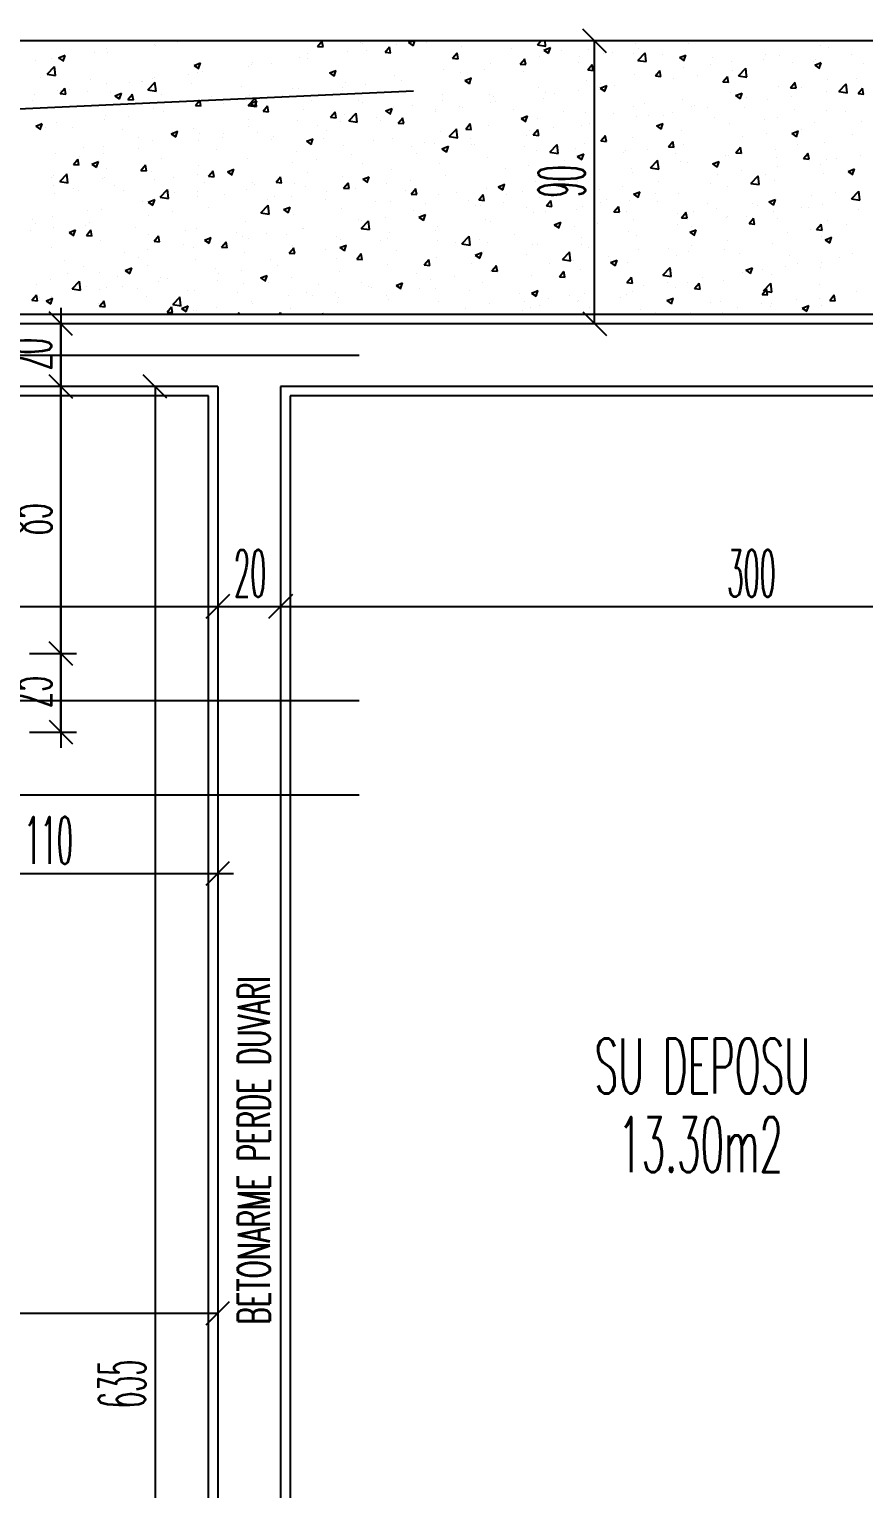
# Model space of a CAD drawing. Extents: x 78 to 306, y -397 to 18.
# Drawn here: x 271.4371 to 271.4903, y -396.5317 to -396.4388 of the extents above; entities that cross this region are included whole.
import ezdxf

# ---------------------------------------------------------------- set-up
doc = ezdxf.new("R2010")
doc.units = 0
doc.header["$LTSCALE"] = 0.5
doc.header["$MEASUREMENT"] = 0
doc.linetypes.add('DASHDOT2', pattern=[0.5, 0.25, -0.125, 0, -0.125])
doc.linetypes.add('DASHED', pattern=[0.75, 0.5, -0.25])
doc.layers.get('0').update_dxf_attribs({"linetype": 'CONTINUOUS'})
for name, color, linetype in [('AKS', 5, 'DASHDOT2'), ('DUVAR', 6, 'CONTINUOUS'), ('INS.YAKL.', 30, 'CONTINUOUS'), ('MERDIVEN', 3, 'CONTINUOUS'), ('OLCU', 31, 'CONTINUOUS'), ('SIVA', 7, 'CONTINUOUS'), ('TARAMA', 8, 'CONTINUOUS')]:
    doc.layers.add(name, color=color, linetype=linetype)
doc.styles.add('OLCU', font='romans.shx', dxfattribs={"width": 0.6, "height": 0.125})
doc.styles.add('OLCUIC', font='ROMANS.SHX', dxfattribs={"width": 0.4, "height": 0.15})

msp = doc.modelspace()

# ---------------------------------------------------------------- linework, layer by layer
at = {"color": 0, "linetype": 'ByBlock'}
for p, q in [((271.473894, -396.44031), (271.472394, -396.43881)), ((271.439894, -396.45831), (271.438394, -396.45681)), ((271.472394, -396.45681), (271.473894, -396.45831)), ((271.438394, -396.46081), (271.439894, -396.46231)), ((271.439894, -396.46231), (271.438394, -396.46081)), ((271.445894, -396.46231), (271.444394, -396.46081)), ((271.449894, -396.47481), (271.448394, -396.47631)), ((271.448394, -396.47631), (271.449894, -396.47481)), ((271.453894, -396.47481), (271.452394, -396.47631)), ((271.452394, -396.47631), (271.453894, -396.47481)), ((271.438394, -396.47781), (271.439894, -396.47931)), ((271.439894, -396.47931), (271.438394, -396.47781)), ((271.438394, -396.48281), (271.439894, -396.48431)), ((271.448394, -396.49331), (271.449894, -396.49181)), ((271.448394, -396.52131), (271.449894, -396.51981))]:
    msp.add_line(p, q, dxfattribs=at)
at = {"layer": 'AKS'}
for p, q in [((271.333144, -396.45956), (271.629144, -396.45956)), ((271.333144, -396.48156), (271.629144, -396.48156)), ((271.333144, -396.48756), (271.625144, -396.48756))]:
    msp.add_line(p, q, dxfattribs=at)
at = {"layer": 'DUVAR'}
for p, q in [((271.512144, -396.45756), (271.415144, -396.45756)), ((271.449144, -396.46156), (271.415144, -396.46156)), ((271.449144, -396.46156), (271.449144, -396.56456)), ((271.512144, -396.46156), (271.453144, -396.46156)), ((271.453144, -396.46156), (271.453144, -396.55056))]:
    msp.add_line(p, q, dxfattribs=at)
at = {"layer": 'INS.YAKL.', "linetype": 'DASHED', "ltscale": 0.5}
msp.add_line((271.11197, -396.458667), (271.527144, -396.439736), dxfattribs=at)
at = {"layer": 'MERDIVEN'}
msp.add_line((271.535144, -396.43956), (271.245144, -396.43956), dxfattribs=at)
at = {"layer": 'OLCU', "ltscale": 1.4}
for p, q in [((271.473144, -396.45756), (271.473144, -396.43956)), ((271.439144, -396.45656), (271.439144, -396.48456)), ((271.439144, -396.46156), (271.439144, -396.45756)), ((271.439144, -396.47856), (271.439144, -396.46156)), ((271.445144, -396.46156), (271.445144, -396.58856)), ((271.415144, -396.47556), (271.449144, -396.47556)), ((271.449144, -396.47556), (271.453144, -396.47556)), ((271.453144, -396.47556), (271.513144, -396.47556)), ((271.437144, -396.47856), (271.440144, -396.47856)), ((271.439144, -396.48356), (271.439144, -396.47856)), ((271.437144, -396.48356), (271.440144, -396.48356)), ((271.409144, -396.49256), (271.450144, -396.49256)), ((271.427144, -396.49256), (271.449144, -396.49256)), ((271.347144, -396.52056), (271.449144, -396.52056))]:
    msp.add_line(p, q, dxfattribs=at)
at = {"layer": 'SIVA', "ltscale": 1.4}
for p, q in [((271.415144, -396.45696), (271.512144, -396.45696)), ((271.448544, -396.46216), (271.415744, -396.46216)), ((271.448544, -396.56516), (271.448544, -396.46216)), ((271.511544, -396.46216), (271.453744, -396.46216)), ((271.453744, -396.46216), (271.453744, -396.54996))]:
    msp.add_line(p, q, dxfattribs=at)
at = {"layer": 'TARAMA'}
for p, q in [((271.445085, -396.439806), (271.445085, -396.439806)), ((271.445192, -396.439874), (271.445192, -396.439874)), ((271.446587, -396.439609), (271.446587, -396.439609)), ((271.455494, -396.439902), (271.455781, -396.43956)), ((271.455847, -396.439935), (271.455778, -396.43956)), ((271.458245, -396.439635), (271.458245, -396.439635)), ((271.458347, -396.439752), (271.458347, -396.439752)), ((271.460494, -396.43978), (271.460494, -396.43978)), ((271.461294, -396.439661), (271.461557, -396.43956)), ((271.461294, -396.439661), (271.461593, -396.439862)), ((271.461448, -396.43977), (271.461448, -396.43977)), ((271.461587, -396.439863), (271.461689, -396.43956)), ((271.462409, -396.439684), (271.462409, -396.439684)), ((271.469498, -396.439801), (271.469729, -396.43956)), ((271.469498, -396.439801), (271.470032, -396.439883)), ((271.470026, -396.439884), (271.469989, -396.43956)), ((271.475759, -396.439715), (271.475759, -396.439715)), ((271.479094, -396.439728), (271.479094, -396.439728)), ((271.479747, -396.43956), (271.479747, -396.43956)), ((271.48753, -396.439844), (271.48753, -396.439844)), ((271.437522, -396.440802), (271.437522, -396.440802)), ((271.43856, -396.440655), (271.43856, -396.440655)), ((271.438995, -396.440746), (271.438995, -396.440746)), ((271.439007, -396.440635), (271.439427, -396.440474)), ((271.439007, -396.440635), (271.439306, -396.440836)), ((271.439024, -396.440604), (271.439024, -396.440604)), ((271.4393, -396.440838), (271.439422, -396.440475)), ((271.441296, -396.440305), (271.441296, -396.440305)), ((271.442059, -396.440054), (271.442059, -396.440054)), ((271.442111, -396.440296), (271.442111, -396.440296)), ((271.454347, -396.440614), (271.454347, -396.440614)), ((271.454845, -396.44068), (271.454845, -396.44068)), ((271.454848, -396.440352), (271.454848, -396.440352)), ((271.455494, -396.439902), (271.455853, -396.439934)), ((271.457377, -396.44023), (271.457377, -396.44023)), ((271.458634, -396.440181), (271.458634, -396.440181)), ((271.459797, -396.440279), (271.460087, -396.439934)), ((271.459797, -396.440279), (271.460156, -396.44031)), ((271.460151, -396.440312), (271.460081, -396.439936)), ((271.460136, -396.439983), (271.460136, -396.439983)), ((271.464101, -396.440655), (271.46439, -396.440311)), ((271.464101, -396.440655), (271.46446, -396.440687)), ((271.464454, -396.440688), (271.464385, -396.440312)), ((271.464651, -396.439905), (271.464651, -396.439905)), ((271.467854, -396.440041), (271.467854, -396.440041)), ((271.468405, -396.441032), (271.468694, -396.440687)), ((271.468758, -396.441065), (271.468688, -396.440689)), ((271.469648, -396.440521), (271.469648, -396.440521)), ((271.469917, -396.440141), (271.470337, -396.43998)), ((271.469917, -396.440141), (271.470215, -396.440342)), ((271.47021, -396.440344), (271.470331, -396.439981)), ((271.471057, -396.440176), (271.471057, -396.440176)), ((271.472183, -396.440556), (271.472183, -396.440556)), ((271.472729, -396.440099), (271.472729, -396.440099)), ((271.473685, -396.440358), (271.473685, -396.440358)), ((271.47426, -396.440311), (271.47426, -396.440311)), ((271.475595, -396.440329), (271.475595, -396.440329)), ((271.475902, -396.440794), (271.476369, -396.440307)), ((271.475902, -396.440794), (271.476435, -396.440876)), ((271.475958, -396.440059), (271.475958, -396.440059)), ((271.47643, -396.440877), (271.476363, -396.440307)), ((271.477463, -396.440447), (271.477463, -396.440447)), ((271.47854, -396.440622), (271.47896, -396.44046)), ((271.47854, -396.440622), (271.478838, -396.440823)), ((271.478832, -396.440825), (271.478954, -396.440462)), ((271.480666, -396.440582), (271.480666, -396.440582)), ((271.483869, -396.440717), (271.483869, -396.440717)), ((271.484031, -396.440445), (271.484031, -396.440445)), ((271.484914, -396.440456), (271.484914, -396.440456)), ((271.487234, -396.440733), (271.487234, -396.440733)), ((271.48803, -396.440006), (271.48803, -396.440006)), ((271.489507, -396.440434), (271.489507, -396.440434)), ((271.438277, -396.441673), (271.438744, -396.441186)), ((271.438277, -396.441673), (271.43881, -396.441756)), ((271.438805, -396.441756), (271.438738, -396.441186)), ((271.447281, -396.441676), (271.447281, -396.441676)), ((271.44763, -396.441115), (271.44805, -396.440954)), ((271.44763, -396.441115), (271.447928, -396.441317)), ((271.44785, -396.441554), (271.44785, -396.441554)), ((271.447923, -396.441318), (271.448044, -396.440956)), ((271.44815, -396.441487), (271.44815, -396.441487)), ((271.451071, -396.441177), (271.451071, -396.441177)), ((271.451266, -396.441037), (271.451266, -396.441037)), ((271.451349, -396.440953), (271.451349, -396.440953)), ((271.452573, -396.440979), (271.452573, -396.440979)), ((271.456253, -396.441596), (271.456673, -396.441435)), ((271.456253, -396.441596), (271.456551, -396.441797)), ((271.456546, -396.441799), (271.456667, -396.441436)), ((271.463501, -396.441355), (271.463501, -396.441355)), ((271.46462, -396.441552), (271.46462, -396.441552)), ((271.466122, -396.441354), (271.466122, -396.441354)), ((271.466532, -396.440971), (271.466532, -396.440971)), ((271.468394, -396.441055), (271.468394, -396.441055)), ((271.468405, -396.441032), (271.468763, -396.441063)), ((271.468597, -396.44153), (271.468597, -396.44153)), ((271.472096, -396.440929), (271.472096, -396.440929)), ((271.472708, -396.441408), (271.472997, -396.441064)), ((271.472708, -396.441408), (271.473067, -396.44144)), ((271.473061, -396.441441), (271.472992, -396.441065)), ((271.475686, -396.441712), (271.475686, -396.441712)), ((271.477012, -396.441785), (271.477301, -396.44144)), ((271.477033, -396.441646), (271.477033, -396.441646)), ((271.477365, -396.441818), (271.477295, -396.441442)), ((271.478803, -396.441262), (271.478803, -396.441262)), ((271.479671, -396.441729), (271.479671, -396.441729)), ((271.480532, -396.441045), (271.480532, -396.441045)), ((271.481883, -396.44084), (271.481883, -396.44084)), ((271.481943, -396.44143), (271.481943, -396.44143)), ((271.482311, -396.44178), (271.482773, -396.4413)), ((271.48282, -396.441757), (271.482767, -396.4413)), ((271.485732, -396.440931), (271.485732, -396.440931)), ((271.487072, -396.440853), (271.487072, -396.440853)), ((271.487162, -396.441102), (271.487583, -396.440941)), ((271.487162, -396.441102), (271.487461, -396.441304)), ((271.487455, -396.441305), (271.487577, -396.440943)), ((271.490275, -396.440988), (271.490275, -396.440988)), ((271.437859, -396.441889), (271.437859, -396.441889)), ((271.439112, -396.44291), (271.439401, -396.442565)), ((271.439465, -396.442942), (271.439396, -396.442566)), ((271.441062, -396.442024), (271.441062, -396.442024)), ((271.442038, -396.442293), (271.442038, -396.442293)), ((271.443507, -396.442173), (271.443507, -396.442173)), ((271.444265, -396.442159), (271.444265, -396.442159)), ((271.444351, -396.442154), (271.444351, -396.442154)), ((271.44468, -396.442666), (271.445147, -396.442179)), ((271.445009, -396.441975), (271.445009, -396.441975)), ((271.445119, -396.441871), (271.445119, -396.441871)), ((271.445208, -396.442749), (271.445142, -396.442179)), ((271.447468, -396.442295), (271.447468, -396.442295)), ((271.450671, -396.44243), (271.450671, -396.44243)), ((271.453874, -396.442565), (271.453874, -396.442565)), ((271.454274, -396.442612), (271.454274, -396.442612)), ((271.457056, -396.442548), (271.457056, -396.442548)), ((271.457304, -396.442228), (271.457304, -396.442228)), ((271.458558, -396.44235), (271.458558, -396.44235)), ((271.460421, -396.441778), (271.460421, -396.441778)), ((271.46083, -396.442051), (271.46083, -396.442051)), ((271.464876, -396.442076), (271.465296, -396.441915)), ((271.464876, -396.442076), (271.465174, -396.442278)), ((271.465098, -396.44213), (271.465098, -396.44213)), ((271.465168, -396.442279), (271.46529, -396.441917)), ((271.469575, -396.442519), (271.469575, -396.442519)), ((271.472656, -396.442096), (271.472656, -396.442096)), ((271.473498, -396.442557), (271.473918, -396.442396)), ((271.473498, -396.442557), (271.473797, -396.442758)), ((271.473534, -396.442247), (271.473534, -396.442247)), ((271.473791, -396.44276), (271.473913, -396.442397)), ((271.474379, -396.442426), (271.474379, -396.442426)), ((271.477012, -396.441785), (271.47737, -396.441816)), ((271.478169, -396.441927), (271.478169, -396.441927)), ((271.481315, -396.442161), (271.481605, -396.441817)), ((271.481315, -396.442161), (271.481674, -396.442193)), ((271.481668, -396.442194), (271.481599, -396.441818)), ((271.482305, -396.441787), (271.482311, -396.44178)), ((271.482305, -396.441787), (271.482839, -396.44187)), ((271.482833, -396.44187), (271.48282, -396.441757)), ((271.484841, -396.442453), (271.484841, -396.442453)), ((271.485619, -396.442538), (271.485908, -396.442193)), ((271.485619, -396.442538), (271.485977, -396.442569)), ((271.485972, -396.442571), (271.485903, -396.442195)), ((271.486322, -396.442544), (271.486322, -396.442544)), ((271.487957, -396.442003), (271.487957, -396.442003)), ((271.488709, -396.44278), (271.489176, -396.442293)), ((271.489237, -396.442863), (271.48917, -396.442293)), ((271.489821, -396.441944), (271.489821, -396.441944)), ((271.489922, -396.442915), (271.490212, -396.44257)), ((271.490275, -396.442947), (271.490206, -396.442571)), ((271.437352, -396.443355), (271.437352, -396.443355)), ((271.437445, -396.442971), (271.437445, -396.442971)), ((271.438922, -396.442743), (271.438922, -396.442743)), ((271.439112, -396.44291), (271.439471, -396.442941)), ((271.439124, -396.442695), (271.439124, -396.442695)), ((271.439718, -396.442672), (271.439718, -396.442672)), ((271.440852, -396.442755), (271.440852, -396.442755)), ((271.442327, -396.44283), (271.442327, -396.44283)), ((271.442589, -396.443051), (271.443009, -396.442889)), ((271.442589, -396.443051), (271.442887, -396.443252)), ((271.442881, -396.443253), (271.443003, -396.442891)), ((271.443416, -396.443286), (271.443705, -396.442941)), ((271.443416, -396.443286), (271.443774, -396.443317)), ((271.443769, -396.443319), (271.443699, -396.442943)), ((271.44468, -396.442666), (271.445214, -396.442749)), ((271.44553, -396.442965), (271.44553, -396.442965)), ((271.447719, -396.443663), (271.447985, -396.443346)), ((271.447985, -396.443346), (271.448009, -396.443318)), ((271.448008, -396.443345), (271.448003, -396.443319)), ((271.448072, -396.443695), (271.448008, -396.443345)), ((271.448077, -396.443484), (271.448077, -396.443484)), ((271.448733, -396.443101), (271.448733, -396.443101)), ((271.449492, -396.443543), (271.449492, -396.443543)), ((271.450994, -396.443346), (271.450994, -396.443346)), ((271.451084, -396.443659), (271.45154, -396.443184)), ((271.451193, -396.443034), (271.451193, -396.443034)), ((271.451211, -396.443531), (271.451632, -396.44337)), ((271.451211, -396.443531), (271.45151, -396.443732)), ((271.451504, -396.443734), (271.451626, -396.443371)), ((271.45154, -396.443184), (271.451551, -396.443172)), ((271.451546, -396.443183), (271.451545, -396.443172)), ((271.451611, -396.443742), (271.451546, -396.443183)), ((271.451936, -396.443236), (271.451936, -396.443236)), ((271.453267, -396.443046), (271.453267, -396.443046)), ((271.455139, -396.443371), (271.455139, -396.443371)), ((271.457077, -396.442701), (271.457077, -396.442701)), ((271.458099, -396.443332), (271.458099, -396.443332)), ((271.458342, -396.443507), (271.458342, -396.443507)), ((271.46028, -396.442836), (271.46028, -396.442836)), ((271.461599, -396.442731), (271.461599, -396.442731)), ((271.463428, -396.443353), (271.463428, -396.443353)), ((271.463483, -396.442971), (271.463483, -396.442971)), ((271.466459, -396.442969), (271.466459, -396.442969)), ((271.466535, -396.443448), (271.466535, -396.443448)), ((271.466686, -396.443107), (271.466686, -396.443107)), ((271.466816, -396.443421), (271.466816, -396.443421)), ((271.469889, -396.443242), (271.469889, -396.443242)), ((271.470034, -396.442847), (271.470034, -396.442847)), ((271.470605, -396.442923), (271.470605, -396.442923)), ((271.472107, -396.442725), (271.472107, -396.442725)), ((271.473092, -396.443377), (271.473092, -396.443377)), ((271.476295, -396.443513), (271.476295, -396.443513)), ((271.47873, -396.44326), (271.47873, -396.44326)), ((271.48181, -396.442837), (271.48181, -396.442837)), ((271.482121, -396.443037), (271.482541, -396.442876)), ((271.482121, -396.443037), (271.48242, -396.443239)), ((271.482414, -396.44324), (271.482536, -396.442878)), ((271.482823, -396.443145), (271.482823, -396.443145)), ((271.484154, -396.443297), (271.484154, -396.443297)), ((271.485656, -396.4431), (271.485656, -396.4431)), ((271.487928, -396.442801), (271.487928, -396.442801)), ((271.488709, -396.44278), (271.489242, -396.442863)), ((271.489922, -396.442915), (271.490281, -396.442946)), ((271.441965, -396.444291), (271.441965, -396.444291)), ((271.44343, -396.444341), (271.44343, -396.444341)), ((271.445046, -396.443868), (271.445046, -396.443868)), ((271.445703, -396.444042), (271.445703, -396.444042)), ((271.447719, -396.443663), (271.448078, -396.443694)), ((271.451084, -396.443659), (271.451617, -396.443742)), ((271.452023, -396.444039), (271.452312, -396.443694)), ((271.452023, -396.444039), (271.452382, -396.44407)), ((271.452376, -396.444072), (271.452307, -396.443696)), ((271.4546, -396.443932), (271.4546, -396.443932)), ((271.456326, -396.444416), (271.456616, -396.444071)), ((271.456326, -396.444416), (271.456685, -396.444447)), ((271.456679, -396.444448), (271.45661, -396.444072)), ((271.457231, -396.444225), (271.457231, -396.444225)), ((271.457487, -396.444652), (271.457954, -396.444165)), ((271.458015, -396.444735), (271.457949, -396.444165)), ((271.459252, -396.444417), (271.459252, -396.444417)), ((271.459834, -396.444012), (271.460254, -396.44385)), ((271.459834, -396.444012), (271.460133, -396.444213)), ((271.460127, -396.444214), (271.460249, -396.443852)), ((271.460348, -396.443775), (271.460348, -396.443775)), ((271.46063, -396.444792), (271.460919, -396.444447)), ((271.460983, -396.444825), (271.460914, -396.444449)), ((271.461545, -396.443642), (271.461545, -396.443642)), ((271.463036, -396.444048), (271.463036, -396.444048)), ((271.463041, -396.443918), (271.463041, -396.443918)), ((271.464543, -396.443721), (271.464543, -396.443721)), ((271.464748, -396.443777), (271.464748, -396.443777)), ((271.467951, -396.443913), (271.467951, -396.443913)), ((271.468457, -396.444492), (271.468877, -396.444331)), ((271.468457, -396.444492), (271.468755, -396.444693)), ((271.46875, -396.444695), (271.468871, -396.444332)), ((271.469502, -396.444516), (271.469502, -396.444516)), ((271.471154, -396.444048), (271.471154, -396.444048)), ((271.472583, -396.444094), (271.472583, -396.444094)), ((271.474357, -396.444183), (271.474357, -396.444183)), ((271.475614, -396.44371), (271.475614, -396.44371)), ((271.475825, -396.444346), (271.475825, -396.444346)), ((271.47659, -396.444293), (271.47659, -396.444293)), ((271.47756, -396.444319), (271.47756, -396.444319)), ((271.478092, -396.444095), (271.478092, -396.444095)), ((271.479324, -396.443746), (271.479324, -396.443746)), ((271.479497, -396.443648), (271.479497, -396.443648)), ((271.480365, -396.443796), (271.480365, -396.443796)), ((271.480763, -396.444454), (271.480763, -396.444454)), ((271.4827, -396.443783), (271.4827, -396.443783)), ((271.484768, -396.44445), (271.484768, -396.44445)), ((271.485903, -396.443919), (271.485903, -396.443919)), ((271.487884, -396.444001), (271.487884, -396.444001)), ((271.489106, -396.444054), (271.489106, -396.444054)), ((271.437547, -396.444986), (271.437967, -396.444824)), ((271.437547, -396.444986), (271.437846, -396.445187)), ((271.43784, -396.445189), (271.437962, -396.444826)), ((271.438139, -396.445038), (271.438139, -396.445038)), ((271.438849, -396.444741), (271.438849, -396.444741)), ((271.439869, -396.445074), (271.439869, -396.445074)), ((271.441928, -396.444539), (271.441928, -396.444539)), ((271.443071, -396.445209), (271.443071, -396.445209)), ((271.44617, -396.445466), (271.44659, -396.445305)), ((271.446274, -396.445345), (271.446274, -396.445345)), ((271.446463, -396.445669), (271.446585, -396.445306)), ((271.447602, -396.445134), (271.447602, -396.445134)), ((271.451101, -396.444533), (271.451101, -396.444533)), ((271.45112, -396.445032), (271.45112, -396.445032)), ((271.451688, -396.445413), (271.451688, -396.445413)), ((271.454201, -396.444609), (271.454201, -396.444609)), ((271.455477, -396.444914), (271.455477, -396.444914)), ((271.456038, -396.44525), (271.456038, -396.44525)), ((271.456979, -396.444716), (271.456979, -396.444716)), ((271.457487, -396.444652), (271.458021, -396.444735)), ((271.459537, -396.444649), (271.459537, -396.444649)), ((271.46063, -396.444792), (271.460989, -396.444823)), ((271.463355, -396.44535), (271.463355, -396.44535)), ((271.46389, -396.445645), (271.464358, -396.445158)), ((271.464418, -396.445728), (271.464352, -396.445159)), ((271.464934, -396.445169), (271.465223, -396.444824)), ((271.464934, -396.445169), (271.465292, -396.4452)), ((271.465287, -396.445201), (271.465217, -396.444825)), ((271.466386, -396.444966), (271.466386, -396.444966)), ((271.469027, -396.445289), (271.469027, -396.445289)), ((271.469237, -396.445545), (271.469526, -396.4452)), ((271.46959, -396.445578), (271.469521, -396.445202)), ((271.470529, -396.445091), (271.470529, -396.445091)), ((271.472326, -396.444947), (271.472326, -396.444947)), ((271.472801, -396.444792), (271.472801, -396.444792)), ((271.47708, -396.444973), (271.4775, -396.444811)), ((271.47708, -396.444973), (271.477378, -396.445174)), ((271.477373, -396.445175), (271.477494, -396.444813)), ((271.478657, -396.445257), (271.478657, -396.445257)), ((271.481738, -396.444835), (271.481738, -396.444835)), ((271.483966, -396.444589), (271.483966, -396.444589)), ((271.485703, -396.445453), (271.486123, -396.445292)), ((271.485995, -396.445656), (271.486117, -396.445293)), ((271.48635, -396.445167), (271.48635, -396.445167)), ((271.487168, -396.444725), (271.487168, -396.444725)), ((271.490139, -396.444668), (271.490139, -396.444668)), ((271.440604, -396.446335), (271.440604, -396.446335)), ((271.441892, -396.446288), (271.441892, -396.446288)), ((271.444103, -396.445734), (271.444103, -396.445734)), ((271.444973, -396.445866), (271.444973, -396.445866)), ((271.44617, -396.445466), (271.446469, -396.445668)), ((271.447914, -396.44591), (271.447914, -396.44591)), ((271.448004, -396.445481), (271.448004, -396.445481)), ((271.449416, -396.445712), (271.449416, -396.445712)), ((271.449477, -396.44548), (271.449477, -396.44548)), ((271.452539, -396.44585), (271.452539, -396.44585)), ((271.45268, -396.445615), (271.45268, -396.445615)), ((271.454793, -396.445947), (271.455213, -396.445785)), ((271.454793, -396.445947), (271.455091, -396.446148)), ((271.455086, -396.44615), (271.455207, -396.445787)), ((271.455883, -396.445751), (271.455883, -396.445751)), ((271.457158, -396.446222), (271.457158, -396.446222)), ((271.459086, -396.445886), (271.459086, -396.445886)), ((271.460275, -396.445773), (271.460275, -396.445773)), ((271.461463, -396.446285), (271.461463, -396.446285)), ((271.462289, -396.446021), (271.462289, -396.446021)), ((271.462965, -396.446087), (271.462965, -396.446087)), ((271.463416, -396.446427), (271.463836, -396.446266)), ((271.463708, -396.44663), (271.46383, -396.446268)), ((271.46389, -396.445645), (271.464424, -396.445728)), ((271.465237, -396.445788), (271.465237, -396.445788)), ((271.465328, -396.446148), (271.465328, -396.446148)), ((271.465492, -396.446157), (271.465492, -396.446157)), ((271.468695, -396.446292), (271.468695, -396.446292)), ((271.468827, -396.445548), (271.468827, -396.445548)), ((271.469237, -396.445545), (271.469596, -396.445576)), ((271.470294, -396.446638), (271.470761, -396.446151)), ((271.470822, -396.446721), (271.470756, -396.446152)), ((271.47251, -396.446091), (271.47251, -396.446091)), ((271.473541, -396.445922), (271.47383, -396.445577)), ((271.473541, -396.445922), (271.473899, -396.445953)), ((271.473894, -396.445955), (271.473824, -396.445578)), ((271.475541, -396.445707), (271.475541, -396.445707)), ((271.477844, -396.446298), (271.478133, -396.445953)), ((271.477844, -396.446298), (271.478203, -396.446329)), ((271.478197, -396.446331), (271.478128, -396.445955)), ((271.478786, -396.446163), (271.478786, -396.446163)), ((271.482148, -396.446675), (271.482437, -396.44633)), ((271.482501, -396.446708), (271.482431, -396.446331)), ((271.482576, -396.445664), (271.482576, -396.445664)), ((271.484078, -396.445466), (271.484078, -396.445466)), ((271.485703, -396.445453), (271.486001, -396.445654)), ((271.486075, -396.446124), (271.486075, -396.446124)), ((271.487812, -396.445998), (271.487812, -396.445998)), ((271.489574, -396.445524), (271.489574, -396.445524)), ((271.438776, -396.446738), (271.438776, -396.446738)), ((271.439945, -396.447423), (271.440234, -396.447078)), ((271.440298, -396.447456), (271.440228, -396.447079)), ((271.44035, -396.446906), (271.44035, -396.446906)), ((271.441129, -396.447401), (271.441549, -396.44724)), ((271.441422, -396.447604), (271.441543, -396.447242)), ((271.441852, -396.446708), (271.441852, -396.446708)), ((271.444124, -396.446409), (271.444124, -396.446409)), ((271.445541, -396.447052), (271.445541, -396.447052)), ((271.44904, -396.446451), (271.44904, -396.446451)), ((271.451047, -396.447029), (271.451047, -396.447029)), ((271.453899, -396.447281), (271.453899, -396.447281)), ((271.454128, -396.446607), (271.454128, -396.446607)), ((271.455401, -396.447083), (271.455401, -396.447083)), ((271.457673, -396.446784), (271.457673, -396.446784)), ((271.461829, -396.446749), (271.461829, -396.446749)), ((271.463416, -396.446427), (271.463714, -396.446629)), ((271.466313, -396.446963), (271.466313, -396.446963)), ((271.469429, -396.446513), (271.469429, -396.446513)), ((271.470294, -396.446638), (271.470828, -396.446721)), ((271.471223, -396.447159), (271.471223, -396.447159)), ((271.471898, -396.446427), (271.471898, -396.446427)), ((271.472038, -396.446908), (271.472459, -396.446747)), ((271.472038, -396.446908), (271.472337, -396.447109)), ((271.472331, -396.447111), (271.472453, -396.446748)), ((271.475012, -396.44666), (271.475012, -396.44666)), ((271.475101, -396.446563), (271.475101, -396.446563)), ((271.476514, -396.446462), (271.476514, -396.446462)), ((271.476697, -396.447631), (271.477165, -396.447144)), ((271.477225, -396.447715), (271.477159, -396.447145)), ((271.478304, -396.446698), (271.478304, -396.446698)), ((271.478584, -396.447254), (271.478584, -396.447254)), ((271.480661, -396.447388), (271.481081, -396.447227)), ((271.480954, -396.447591), (271.481076, -396.447229)), ((271.481507, -396.446833), (271.481507, -396.446833)), ((271.481665, -396.446832), (271.481665, -396.446832)), ((271.482148, -396.446675), (271.482506, -396.446706)), ((271.482576, -396.446725), (271.482576, -396.446725)), ((271.484695, -396.446448), (271.484695, -396.446448)), ((271.48471, -396.446969), (271.48471, -396.446969)), ((271.486451, -396.447051), (271.486741, -396.446706)), ((271.486451, -396.447051), (271.48681, -396.447083)), ((271.486804, -396.447084), (271.486735, -396.446708)), ((271.487913, -396.447104), (271.487913, -396.447104)), ((271.488561, -396.447035), (271.488561, -396.447035)), ((271.490063, -396.446837), (271.490063, -396.446837)), ((271.4387, -396.44814), (271.4387, -396.44814)), ((271.439072, -396.448511), (271.439539, -396.448024)), ((271.4396, -396.448594), (271.439534, -396.448024)), ((271.439945, -396.447423), (271.440303, -396.447454)), ((271.441129, -396.447401), (271.441427, -396.447603)), ((271.442042, -396.447652), (271.442042, -396.447652)), ((271.444248, -396.447799), (271.444538, -396.447454)), ((271.444248, -396.447799), (271.444607, -396.447831)), ((271.444601, -396.447832), (271.444532, -396.447456)), ((271.4449, -396.447863), (271.4449, -396.447863)), ((271.447837, -396.448079), (271.447837, -396.448079)), ((271.447931, -396.447479), (271.447931, -396.447479)), ((271.448552, -396.448176), (271.448841, -396.447831)), ((271.448552, -396.448176), (271.44891, -396.448207)), ((271.448905, -396.448209), (271.448835, -396.447832)), ((271.449752, -396.447882), (271.450172, -396.447721)), ((271.449752, -396.447882), (271.45005, -396.448083)), ((271.450044, -396.448085), (271.450166, -396.447722)), ((271.45011, -396.447779), (271.45011, -396.447779)), ((271.452855, -396.448552), (271.453145, -396.448207)), ((271.453208, -396.448585), (271.453139, -396.448209)), ((271.45483, -396.44795), (271.45483, -396.44795)), ((271.457085, -396.44822), (271.457085, -396.44822)), ((271.458329, -396.447349), (271.458329, -396.447349)), ((271.458374, -396.448362), (271.458794, -396.448201)), ((271.458667, -396.448565), (271.458789, -396.448203)), ((271.460202, -396.44777), (271.460202, -396.44777)), ((271.463282, -396.447347), (271.463282, -396.447347)), ((271.463659, -396.448154), (271.463659, -396.448154)), ((271.467448, -396.447655), (271.467448, -396.447655)), ((271.46895, -396.447458), (271.46895, -396.447458)), ((271.472437, -396.448088), (271.472437, -396.448088)), ((271.475468, -396.447704), (271.475468, -396.447704)), ((271.475577, -396.447926), (271.475577, -396.447926)), ((271.476697, -396.447631), (271.477231, -396.447714)), ((271.479076, -396.447326), (271.479076, -396.447326)), ((271.480661, -396.447388), (271.48096, -396.44759)), ((271.480997, -396.44803), (271.480997, -396.44803)), ((271.482499, -396.447833), (271.482499, -396.447833)), ((271.483101, -396.448625), (271.483568, -396.448138)), ((271.483629, -396.448708), (271.483562, -396.448138)), ((271.484013, -396.448042), (271.484013, -396.448042)), ((271.484772, -396.447533), (271.484772, -396.447533)), ((271.487512, -396.447442), (271.487512, -396.447442)), ((271.487739, -396.447995), (271.487739, -396.447995)), ((271.489284, -396.447869), (271.489704, -396.447708)), ((271.489284, -396.447869), (271.489582, -396.44807)), ((271.489577, -396.448072), (271.489698, -396.447709)), ((271.438542, -396.448253), (271.438542, -396.448253)), ((271.438703, -396.448735), (271.438703, -396.448735)), ((271.439072, -396.448511), (271.439606, -396.448593)), ((271.439965, -396.448946), (271.439965, -396.448946)), ((271.440274, -396.449074), (271.440274, -396.449074)), ((271.44182, -396.448285), (271.44182, -396.448285)), ((271.441903, -396.448275), (271.441903, -396.448275)), ((271.442546, -396.448775), (271.442546, -396.448775)), ((271.443168, -396.449081), (271.443168, -396.449081)), ((271.445106, -396.448411), (271.445106, -396.448411)), ((271.445476, -396.449504), (271.445943, -396.449017)), ((271.446003, -396.449587), (271.445937, -396.449017)), ((271.446335, -396.448276), (271.446335, -396.448276)), ((271.447832, -396.449151), (271.447832, -396.449151)), ((271.448309, -396.448546), (271.448309, -396.448546)), ((271.450974, -396.449026), (271.450974, -396.449026)), ((271.451331, -396.448551), (271.451331, -396.448551)), ((271.451512, -396.448681), (271.451512, -396.448681)), ((271.452855, -396.448552), (271.453214, -396.448584)), ((271.454055, -396.448604), (271.454055, -396.448604)), ((271.454715, -396.448817), (271.454715, -396.448817)), ((271.456095, -396.44915), (271.456095, -396.44915)), ((271.457159, -396.448929), (271.457448, -396.448584)), ((271.457159, -396.448929), (271.457518, -396.44896)), ((271.457512, -396.448962), (271.457443, -396.448586)), ((271.457918, -396.448952), (271.457918, -396.448952)), ((271.458374, -396.448362), (271.458673, -396.448564)), ((271.459884, -396.448651), (271.459884, -396.448651)), ((271.461121, -396.449087), (271.461121, -396.449087)), ((271.461386, -396.448454), (271.461386, -396.448454)), ((271.461463, -396.449305), (271.461752, -396.44896)), ((271.461816, -396.449338), (271.461746, -396.448962)), ((271.46624, -396.448961), (271.46624, -396.448961)), ((271.466997, -396.448843), (271.467417, -396.448682)), ((271.466997, -396.448843), (271.467296, -396.449044)), ((271.46729, -396.449046), (271.467412, -396.448683)), ((271.468579, -396.449128), (271.468579, -396.449128)), ((271.469356, -396.448511), (271.469356, -396.448511)), ((271.472078, -396.448527), (271.472078, -396.448527)), ((271.473433, -396.449026), (271.473433, -396.449026)), ((271.474935, -396.448828), (271.474935, -396.448828)), ((271.47562, -396.449324), (271.47604, -396.449162)), ((271.475913, -396.449526), (271.476034, -396.449164)), ((271.477208, -396.448529), (271.477208, -396.448529)), ((271.480514, -396.448643), (271.480514, -396.448643)), ((271.481592, -396.448829), (271.481592, -396.448829)), ((271.483101, -396.448625), (271.483634, -396.448707)), ((271.484622, -396.448445), (271.484622, -396.448445)), ((271.489504, -396.449618), (271.489972, -396.449131)), ((271.490032, -396.449701), (271.489966, -396.449131)), ((271.438772, -396.449272), (271.438772, -396.449272)), ((271.444333, -396.449752), (271.444333, -396.449752)), ((271.44471, -396.449817), (271.44513, -396.449656)), ((271.44471, -396.449817), (271.445009, -396.450018)), ((271.444827, -396.44986), (271.444827, -396.44986)), ((271.445003, -396.45002), (271.445125, -396.449657)), ((271.445476, -396.449504), (271.446009, -396.449586)), ((271.446371, -396.449217), (271.446371, -396.449217)), ((271.447858, -396.449476), (271.447858, -396.449476)), ((271.449574, -396.449352), (271.449574, -396.449352)), ((271.451879, -396.450497), (271.452346, -396.45001)), ((271.452321, -396.449647), (271.452321, -396.449647)), ((271.452407, -396.45058), (271.452341, -396.45001)), ((271.452777, -396.449487), (271.452777, -396.449487)), ((271.453823, -396.449449), (271.453823, -396.449449)), ((271.45598, -396.449622), (271.45598, -396.449622)), ((271.459183, -396.449758), (271.459183, -396.449758)), ((271.460129, -396.449767), (271.460129, -396.449767)), ((271.461463, -396.449305), (271.461821, -396.449337)), ((271.462386, -396.449893), (271.462386, -396.449893)), ((271.463209, -396.449345), (271.463209, -396.449345)), ((271.464324, -396.449223), (271.464324, -396.449223)), ((271.46508, -396.449728), (271.46508, -396.449728)), ((271.465589, -396.450028), (271.465589, -396.450028)), ((271.465766, -396.449682), (271.466055, -396.449337)), ((271.465766, -396.449682), (271.466125, -396.449713)), ((271.46587, -396.450022), (271.46587, -396.450022)), ((271.466119, -396.449715), (271.46605, -396.449339)), ((271.467372, -396.449824), (271.467372, -396.449824)), ((271.467527, -396.449358), (271.467527, -396.449358)), ((271.469644, -396.449525), (271.469644, -396.449525)), ((271.47007, -396.450058), (271.470359, -396.449714)), ((271.47007, -396.450058), (271.470428, -396.45009)), ((271.470423, -396.450091), (271.470353, -396.449715)), ((271.47073, -396.449493), (271.47073, -396.449493)), ((271.472364, -396.450086), (271.472364, -396.450086)), ((271.473516, -396.449844), (271.473516, -396.449844)), ((271.473932, -396.449629), (271.473932, -396.449629)), ((271.474373, -396.450435), (271.474662, -396.45009)), ((271.474726, -396.450468), (271.474657, -396.450092)), ((271.475395, -396.449702), (271.475395, -396.449702)), ((271.47562, -396.449324), (271.475918, -396.449525)), ((271.477015, -396.449244), (271.477015, -396.449244)), ((271.477135, -396.449764), (271.477135, -396.449764)), ((271.478511, -396.449252), (271.478511, -396.449252)), ((271.480338, -396.449899), (271.480338, -396.449899)), ((271.483193, -396.4499), (271.483193, -396.4499)), ((271.483541, -396.450035), (271.483541, -396.450035)), ((271.484243, -396.449804), (271.484663, -396.449643)), ((271.484243, -396.449804), (271.484541, -396.450005)), ((271.484535, -396.450007), (271.484657, -396.449644)), ((271.486982, -396.449401), (271.486982, -396.449401)), ((271.487666, -396.449993), (271.487666, -396.449993)), ((271.488484, -396.449203), (271.488484, -396.449203)), ((271.489504, -396.449618), (271.490038, -396.4497)), ((271.489804, -396.449541), (271.489804, -396.449541)), ((271.437335, -396.450953), (271.437335, -396.450953)), ((271.43863, -396.450733), (271.43863, -396.450733)), ((271.440834, -396.450353), (271.440834, -396.450353)), ((271.441747, -396.450283), (271.441747, -396.450283)), ((271.444757, -396.450643), (271.444757, -396.450643)), ((271.446259, -396.450445), (271.446259, -396.450445)), ((271.448531, -396.450146), (271.448531, -396.450146)), ((271.450901, -396.451024), (271.450901, -396.451024)), ((271.451879, -396.450497), (271.452413, -396.45058)), ((271.453333, -396.450298), (271.453753, -396.450136)), ((271.453333, -396.450298), (271.453631, -396.450499)), ((271.453626, -396.4505), (271.453747, -396.450138)), ((271.453982, -396.450601), (271.453982, -396.450601)), ((271.457012, -396.450217), (271.457012, -396.450217)), ((271.458082, -396.450929), (271.458082, -396.450929)), ((271.458282, -396.45149), (271.45875, -396.451003)), ((271.458306, -396.451018), (271.458306, -396.451018)), ((271.45881, -396.451573), (271.458744, -396.451003)), ((271.459808, -396.45082), (271.459808, -396.45082)), ((271.461581, -396.450329), (271.461581, -396.450329)), ((271.461956, -396.450778), (271.462376, -396.450617)), ((271.461956, -396.450778), (271.462254, -396.450979)), ((271.46208, -396.450521), (271.46208, -396.450521)), ((271.462249, -396.450981), (271.46237, -396.450618)), ((271.466167, -396.450958), (271.466167, -396.450958)), ((271.468792, -396.450164), (271.468792, -396.450164)), ((271.469283, -396.450508), (271.469283, -396.450508)), ((271.470017, -396.450445), (271.470017, -396.450445)), ((271.471995, -396.450299), (271.471995, -396.450299)), ((271.474373, -396.450435), (271.474732, -396.450466)), ((271.475198, -396.450434), (271.475198, -396.450434)), ((271.475629, -396.450896), (271.475629, -396.450896)), ((271.4784, -396.45057), (271.4784, -396.45057)), ((271.478677, -396.450811), (271.478966, -396.450467)), ((271.478677, -396.450811), (271.479035, -396.450843)), ((271.47903, -396.450844), (271.47896, -396.450468)), ((271.479419, -396.450397), (271.479419, -396.450397)), ((271.480921, -396.450199), (271.480921, -396.450199)), ((271.481519, -396.450827), (271.481519, -396.450827)), ((271.481603, -396.450705), (271.481603, -396.450705)), ((271.482806, -396.450743), (271.482806, -396.450743)), ((271.48298, -396.451188), (271.48327, -396.450843)), ((271.483333, -396.451221), (271.483264, -396.450845)), ((271.484549, -396.450443), (271.484549, -396.450443)), ((271.484806, -396.45084), (271.484806, -396.45084)), ((271.486305, -396.450142), (271.486305, -396.450142)), ((271.486744, -396.45017), (271.486744, -396.45017)), ((271.488009, -396.450976), (271.488009, -396.450976)), ((271.489947, -396.450305), (271.489947, -396.450305)), ((271.437193, -396.451639), (271.437193, -396.451639)), ((271.437506, -396.45119), (271.437506, -396.45119)), ((271.438695, -396.451441), (271.438695, -396.451441)), ((271.439669, -396.451752), (271.440089, -396.451591)), ((271.439669, -396.451752), (271.439967, -396.451954)), ((271.439962, -396.451955), (271.440083, -396.451593)), ((271.440709, -396.451325), (271.440709, -396.451325)), ((271.440777, -396.451936), (271.441066, -396.451591)), ((271.440777, -396.451936), (271.441136, -396.451967)), ((271.440968, -396.451142), (271.440968, -396.451142)), ((271.44113, -396.451969), (271.441061, -396.451593)), ((271.443912, -396.45146), (271.443912, -396.45146)), ((271.444754, -396.451858), (271.444754, -396.451858)), ((271.447115, -396.451596), (271.447115, -396.451596)), ((271.447785, -396.451474), (271.447785, -396.451474)), ((271.450318, -396.451731), (271.450318, -396.451731)), ((271.452244, -396.451816), (271.452244, -396.451816)), ((271.453521, -396.451866), (271.453521, -396.451866)), ((271.454517, -396.451517), (271.454517, -396.451517)), ((271.454583, -396.45153), (271.454583, -396.45153)), ((271.458282, -396.45149), (271.458816, -396.451573)), ((271.460056, -396.451765), (271.460056, -396.451765)), ((271.463019, -396.451646), (271.463019, -396.451646)), ((271.463136, -396.451342), (271.463136, -396.451342)), ((271.466518, -396.451046), (271.466518, -396.451046)), ((271.468066, -396.451891), (271.468066, -396.451891)), ((271.470578, -396.451259), (271.470999, -396.451097)), ((271.470578, -396.451259), (271.470877, -396.45146)), ((271.470871, -396.451462), (271.470993, -396.451099)), ((271.471855, -396.451393), (271.471855, -396.451393)), ((271.473357, -396.451195), (271.473357, -396.451195)), ((271.475322, -396.451699), (271.475322, -396.451699)), ((271.475807, -396.451944), (271.475807, -396.451944)), ((271.478438, -396.451249), (271.478438, -396.451249)), ((271.479201, -396.451739), (271.479621, -396.451578)), ((271.479201, -396.451739), (271.4795, -396.451941)), ((271.479306, -396.451343), (271.479306, -396.451343)), ((271.479494, -396.451942), (271.479616, -396.45158)), ((271.48298, -396.451188), (271.483339, -396.451219)), ((271.485404, -396.451768), (271.485404, -396.451768)), ((271.486906, -396.45157), (271.486906, -396.45157)), ((271.487284, -396.451564), (271.487573, -396.45122)), ((271.487284, -396.451564), (271.487642, -396.451596)), ((271.487637, -396.451597), (271.487568, -396.451221)), ((271.489178, -396.451271), (271.489178, -396.451271)), ((271.438557, -396.45273), (271.438557, -396.45273)), ((271.441674, -396.45228), (271.441674, -396.45228)), ((271.444681, -396.452812), (271.444681, -396.452812)), ((271.445081, -396.452312), (271.44537, -396.451968)), ((271.445081, -396.452312), (271.445439, -396.452344)), ((271.445434, -396.452345), (271.445364, -396.451969)), ((271.446953, -396.452512), (271.446953, -396.452512)), ((271.447584, -396.452731), (271.447584, -396.452731)), ((271.448292, -396.452233), (271.448712, -396.452072)), ((271.448292, -396.452233), (271.44859, -396.452434)), ((271.448584, -396.452436), (271.448706, -396.452073)), ((271.449384, -396.452689), (271.449674, -396.452344)), ((271.449384, -396.452689), (271.449743, -396.45272)), ((271.449737, -396.452722), (271.449668, -396.452346)), ((271.450742, -396.452014), (271.450742, -396.452014)), ((271.451083, -396.452131), (271.451083, -396.452131)), ((271.453688, -396.453065), (271.453977, -396.452721)), ((271.453909, -396.452599), (271.453909, -396.452599)), ((271.454041, -396.453098), (271.453972, -396.452722)), ((271.45602, -396.452847), (271.45602, -396.452847)), ((271.456724, -396.452002), (271.456724, -396.452002)), ((271.456914, -396.452713), (271.457334, -396.452552)), ((271.456914, -396.452713), (271.457213, -396.452915)), ((271.456939, -396.452215), (271.456939, -396.452215)), ((271.457207, -396.452916), (271.457329, -396.452554)), ((271.459519, -396.452247), (271.459519, -396.452247)), ((271.459927, -396.452137), (271.459927, -396.452137)), ((271.46313, -396.452272), (271.46313, -396.452272)), ((271.464291, -396.452388), (271.464291, -396.452388)), ((271.464686, -396.452483), (271.465153, -396.451996)), ((271.464686, -396.452483), (271.46522, -396.452566)), ((271.465214, -396.452566), (271.465148, -396.451996)), ((271.465793, -396.452191), (271.465793, -396.452191)), ((271.466333, -396.452408), (271.466333, -396.452408)), ((271.46921, -396.452506), (271.46921, -396.452506)), ((271.469536, -396.452543), (271.469536, -396.452543)), ((271.472291, -396.452083), (271.472291, -396.452083)), ((271.472308, -396.452545), (271.472308, -396.452545)), ((271.472739, -396.452678), (271.472739, -396.452678)), ((271.475942, -396.452814), (271.475942, -396.452814)), ((271.47784, -396.452763), (271.47784, -396.452763)), ((271.479342, -396.452566), (271.479342, -396.452566)), ((271.481446, -396.452824), (271.481446, -396.452824)), ((271.481615, -396.452266), (271.481615, -396.452266)), ((271.484476, -396.45244), (271.484476, -396.45244)), ((271.487593, -396.45199), (271.487593, -396.45199)), ((271.487824, -396.45222), (271.488244, -396.452058)), ((271.487824, -396.45222), (271.488123, -396.452421)), ((271.488117, -396.452423), (271.488239, -396.45206)), ((271.439389, -396.453508), (271.439389, -396.453508)), ((271.443178, -396.453009), (271.443178, -396.453009)), ((271.444085, -396.453332), (271.444085, -396.453332)), ((271.447712, -396.453471), (271.447712, -396.453471)), ((271.450828, -396.453021), (271.450828, -396.453021)), ((271.452521, -396.453448), (271.452521, -396.453448)), ((271.453688, -396.453065), (271.454047, -396.453097)), ((271.456728, -396.453384), (271.456728, -396.453384)), ((271.457991, -396.453442), (271.458281, -396.453097)), ((271.457991, -396.453442), (271.45835, -396.453473)), ((271.45823, -396.453186), (271.45823, -396.453186)), ((271.458344, -396.453475), (271.458275, -396.453099)), ((271.459983, -396.453762), (271.459983, -396.453762)), ((271.460502, -396.452887), (271.460502, -396.452887)), ((271.462295, -396.453818), (271.462584, -396.453474)), ((271.462648, -396.453851), (271.462579, -396.453475)), ((271.463063, -396.45334), (271.463063, -396.45334)), ((271.46531, -396.453746), (271.46531, -396.453746)), ((271.465537, -396.453194), (271.465957, -396.453033)), ((271.465537, -396.453194), (271.465836, -396.453395)), ((271.46583, -396.453397), (271.465952, -396.453034)), ((271.466094, -396.452955), (271.466094, -396.452955)), ((271.468809, -396.453145), (271.468809, -396.453145)), ((271.470277, -396.453759), (271.470277, -396.453759)), ((271.471089, -396.453476), (271.471557, -396.452989)), ((271.471089, -396.453476), (271.471623, -396.453559)), ((271.471617, -396.453559), (271.471551, -396.452989)), ((271.471779, -396.453561), (271.471779, -396.453561)), ((271.474051, -396.453262), (271.474051, -396.453262)), ((271.47416, -396.453674), (271.47458, -396.453513)), ((271.47416, -396.453674), (271.474458, -396.453876)), ((271.474453, -396.453877), (271.474574, -396.453515)), ((271.475249, -396.453696), (271.475249, -396.453696)), ((271.478365, -396.453247), (271.478365, -396.453247)), ((271.479145, -396.452949), (271.479145, -396.452949)), ((271.482348, -396.453084), (271.482348, -396.453084)), ((271.48555, -396.45322), (271.48555, -396.45322)), ((271.486057, -396.453722), (271.486057, -396.453722)), ((271.4876, -396.453637), (271.4876, -396.453637)), ((271.488753, -396.453355), (271.488753, -396.453355)), ((271.489556, -396.453121), (271.489556, -396.453121)), ((271.438484, -396.454727), (271.438484, -396.454727)), ((271.439541, -396.454391), (271.439541, -396.454391)), ((271.440586, -396.453933), (271.440586, -396.453933)), ((271.441601, -396.454278), (271.441601, -396.454278)), ((271.442744, -396.454526), (271.442744, -396.454526)), ((271.44325, -396.454168), (271.44367, -396.454007)), ((271.44325, -396.454168), (271.443549, -396.454369)), ((271.443543, -396.454371), (271.443665, -396.454008)), ((271.444681, -396.453855), (271.444681, -396.453855)), ((271.445523, -396.454649), (271.445523, -396.454649)), ((271.445947, -396.454662), (271.445947, -396.454662)), ((271.449022, -396.454049), (271.449022, -396.454049)), ((271.449164, -396.45438), (271.449164, -396.45438)), ((271.450666, -396.454182), (271.450666, -396.454182)), ((271.451873, -396.454649), (271.452293, -396.454487)), ((271.451873, -396.454649), (271.452172, -396.45485)), ((271.452166, -396.454851), (271.452288, -396.454489)), ((271.452938, -396.453883), (271.452938, -396.453883)), ((271.453836, -396.454596), (271.453836, -396.454596)), ((271.456867, -396.454212), (271.456867, -396.454212)), ((271.461811, -396.454347), (271.461811, -396.454347)), ((271.462295, -396.453818), (271.462654, -396.45385)), ((271.464215, -396.454557), (271.464215, -396.454557)), ((271.466487, -396.454258), (271.466487, -396.454258)), ((271.466599, -396.454195), (271.466888, -396.45385)), ((271.466599, -396.454195), (271.466957, -396.454226)), ((271.466952, -396.454228), (271.466882, -396.453852)), ((271.469137, -396.454503), (271.469137, -396.454503)), ((271.470902, -396.454571), (271.471191, -396.454227)), ((271.470902, -396.454571), (271.471261, -396.454603)), ((271.471255, -396.454604), (271.471186, -396.454228)), ((271.472218, -396.45408), (271.472218, -396.45408)), ((271.475206, -396.454948), (271.475495, -396.454603)), ((271.475559, -396.454981), (271.475489, -396.454605)), ((271.477493, -396.454469), (271.47796, -396.453982)), ((271.477493, -396.454469), (271.478026, -396.454552)), ((271.478021, -396.454552), (271.477954, -396.453983)), ((271.480036, -396.454633), (271.480036, -396.454633)), ((271.482558, -396.454323), (271.482558, -396.454323)), ((271.482783, -396.454155), (271.483203, -396.453994)), ((271.482783, -396.454155), (271.483081, -396.454356)), ((271.483076, -396.454358), (271.483197, -396.453995)), ((271.483826, -396.454134), (271.483826, -396.454134)), ((271.484403, -396.454437), (271.484403, -396.454437)), ((271.485328, -396.453936), (271.485328, -396.453936)), ((271.48752, -396.453987), (271.48752, -396.453987)), ((271.437603, -396.455062), (271.437603, -396.455062)), ((271.439868, -396.455348), (271.440335, -396.454861)), ((271.439868, -396.455348), (271.440401, -396.455431)), ((271.440396, -396.455432), (271.440329, -396.454862)), ((271.440806, -396.455197), (271.440806, -396.455197)), ((271.4416, -396.455376), (271.4416, -396.455376)), ((271.442024, -396.45525), (271.442024, -396.45525)), ((271.443102, -396.455178), (271.443102, -396.455178)), ((271.444009, -396.455332), (271.444009, -396.455332)), ((271.445374, -396.454879), (271.445374, -396.454879)), ((271.447212, -396.455468), (271.447212, -396.455468)), ((271.447639, -396.455468), (271.447639, -396.455468)), ((271.44915, -396.454797), (271.44915, -396.454797)), ((271.450415, -396.455603), (271.450415, -396.455603)), ((271.450755, -396.455018), (271.450755, -396.455018)), ((271.452353, -396.454932), (271.452353, -396.454932)), ((271.454813, -396.455548), (271.454813, -396.455548)), ((271.455556, -396.455068), (271.455556, -396.455068)), ((271.456651, -396.455553), (271.456651, -396.455553)), ((271.458312, -396.454947), (271.458312, -396.454947)), ((271.458759, -396.455203), (271.458759, -396.455203)), ((271.458924, -396.455254), (271.458924, -396.455254)), ((271.460496, -396.455129), (271.460916, -396.454968)), ((271.460496, -396.455129), (271.460794, -396.45533)), ((271.460789, -396.455332), (271.46091, -396.454969)), ((271.461962, -396.455338), (271.461962, -396.455338)), ((271.462713, -396.454755), (271.462713, -396.454755)), ((271.462991, -396.455337), (271.462991, -396.455337)), ((271.465164, -396.455474), (271.465164, -396.455474)), ((271.466021, -396.454953), (271.466021, -396.454953)), ((271.468367, -396.455609), (271.468367, -396.455609)), ((271.469119, -396.45561), (271.469539, -396.455448)), ((271.469119, -396.45561), (271.469417, -396.455811)), ((271.469411, -396.455812), (271.469533, -396.45545)), ((271.472473, -396.455629), (271.472473, -396.455629)), ((271.475206, -396.454948), (271.475564, -396.454979)), ((271.47556, -396.455524), (271.47556, -396.455524)), ((271.476262, -396.45513), (271.476262, -396.45513)), ((271.477764, -396.454932), (271.477764, -396.454932)), ((271.478292, -396.455244), (271.478292, -396.455244)), ((271.479059, -396.454923), (271.479059, -396.454923)), ((271.479509, -396.455324), (271.479799, -396.45498)), ((271.479509, -396.455324), (271.479868, -396.455356)), ((271.479862, -396.455357), (271.479793, -396.454981)), ((271.481373, -396.454821), (271.481373, -396.454821)), ((271.483813, -396.455701), (271.484102, -396.455356)), ((271.483896, -396.455462), (271.484364, -396.454975)), ((271.483896, -396.455462), (271.48443, -396.455545)), ((271.483996, -396.45564), (271.483996, -396.45564)), ((271.484166, -396.455734), (271.484096, -396.455358)), ((271.484424, -396.455546), (271.484358, -396.454976)), ((271.487495, -396.45504), (271.487495, -396.45504)), ((271.489811, -396.455505), (271.489811, -396.455505)), ((271.437306, -396.456072), (271.437595, -396.455728)), ((271.437306, -396.456072), (271.437665, -396.456104)), ((271.437659, -396.456105), (271.43759, -396.455729)), ((271.437811, -396.455875), (271.437811, -396.455875)), ((271.438209, -396.456103), (271.438629, -396.455942)), ((271.438209, -396.456103), (271.438507, -396.456305)), ((271.438502, -396.456306), (271.438623, -396.455943)), ((271.438525, -396.455851), (271.438525, -396.455851)), ((271.441528, -396.456275), (271.441528, -396.456275)), ((271.44161, -396.456449), (271.441899, -396.456104)), ((271.44161, -396.456449), (271.441968, -396.45648)), ((271.441963, -396.456482), (271.441893, -396.456106)), ((271.444608, -396.455852), (271.444608, -396.455852)), ((271.445913, -396.456825), (271.446203, -396.456481)), ((271.446266, -396.456858), (271.446197, -396.456482)), ((271.446271, -396.456342), (271.446738, -396.455855)), ((271.446271, -396.456342), (271.446805, -396.456424)), ((271.446799, -396.456425), (271.446733, -396.455855)), ((271.446832, -396.456584), (271.447252, -396.456422)), ((271.446832, -396.456584), (271.44713, -396.456785)), ((271.447125, -396.456787), (271.447246, -396.456424)), ((271.449087, -396.456549), (271.449087, -396.456549)), ((271.451314, -396.456148), (271.451314, -396.456148)), ((271.45136, -396.45625), (271.45136, -396.45625)), ((271.453618, -396.455738), (271.453618, -396.455738)), ((271.453763, -396.456593), (271.453763, -396.456593)), ((271.455149, -396.455751), (271.455149, -396.455751)), ((271.456794, -396.456209), (271.456794, -396.456209)), ((271.456821, -396.455874), (271.456821, -396.455874)), ((271.45991, -396.455759), (271.45991, -396.455759)), ((271.460024, -396.456009), (271.460024, -396.456009)), ((271.463227, -396.456144), (271.463227, -396.456144)), ((271.46643, -396.45628), (271.46643, -396.45628)), ((271.468698, -396.456126), (271.468698, -396.456126)), ((271.469065, -396.4565), (271.469065, -396.4565)), ((271.469632, -396.456415), (271.469632, -396.456415)), ((271.4702, -396.455928), (271.4702, -396.455928)), ((271.47157, -396.455744), (271.47157, -396.455744)), ((271.47206, -396.456125), (271.47206, -396.456125)), ((271.472145, -396.456078), (271.472145, -396.456078)), ((271.472835, -396.45655), (271.472835, -396.45655)), ((271.474773, -396.45588), (271.474773, -396.45588)), ((271.475176, -396.455694), (271.475176, -396.455694)), ((271.477741, -396.45609), (271.478161, -396.455929)), ((271.477741, -396.45609), (271.47804, -396.456291)), ((271.477976, -396.456015), (271.477976, -396.456015)), ((271.478034, -396.456293), (271.478156, -396.45593)), ((271.480496, -396.456241), (271.480496, -396.456241)), ((271.481179, -396.45615), (271.481179, -396.45615)), ((271.482247, -396.4565), (271.482247, -396.4565)), ((271.483749, -396.456303), (271.483749, -396.456303)), ((271.483813, -396.455701), (271.484171, -396.455732)), ((271.48433, -396.456435), (271.48433, -396.456435)), ((271.484382, -396.456286), (271.484382, -396.456286)), ((271.486022, -396.456004), (271.486022, -396.456004)), ((271.486364, -396.456571), (271.486784, -396.456409)), ((271.486364, -396.456571), (271.486663, -396.456772)), ((271.486657, -396.456774), (271.486779, -396.456411)), ((271.487447, -396.455985), (271.487447, -396.455985)), ((271.487585, -396.456421), (271.487585, -396.456421)), ((271.488116, -396.456077), (271.488406, -396.455733)), ((271.488116, -396.456077), (271.488475, -396.456109)), ((271.488469, -396.45611), (271.4884, -396.455734)), ((271.438411, -396.456725), (271.438411, -396.456725)), ((271.445913, -396.456825), (271.446272, -396.456857)), ((271.447585, -396.456746), (271.447585, -396.456746)), ((271.447814, -396.456749), (271.447814, -396.456749)), ((271.45042, -396.45696), (271.450506, -396.456857)), ((271.450519, -396.45696), (271.4505, -396.456859)), ((271.453034, -396.45696), (271.453142, -396.456848)), ((271.453149, -396.45696), (271.453136, -396.456848)), ((271.455726, -396.45696), (271.455875, -396.456903)), ((271.45585, -396.45696), (271.455869, -396.456905)), ((271.462636, -396.456924), (271.462636, -396.456924)), ((271.464909, -396.456624), (271.464909, -396.456624)), ((271.465948, -396.45695), (271.465948, -396.45695)), ((271.468561, -396.456725), (271.468561, -396.456725)), ((271.476038, -396.456686), (271.476038, -396.456686)), ((271.476997, -396.456841), (271.476997, -396.456841)), ((271.479241, -396.456821), (271.479241, -396.456821)), ((271.4813, -396.456819), (271.4813, -396.456819)), ((271.482444, -396.456956), (271.482444, -396.456956))]:
    msp.add_line(p, q, dxfattribs=at)

# ---------------------------------------------------------------- texts
at = {"layer": 'MERDIVEN', "linetype": 'ByBlock', "style": 'OLCU', "width": 0.5}
for s, p in [('SU DEPOSU', (271.473145, -396.506575)), ('13.30m2', (271.474645, -396.511575))]:
    msp.add_text(s, height=0.0035, dxfattribs=at).set_placement(p)
at = {"layer": 'OLCU', "style": 'OLCUIC', "width": 0.4}
for s, p in [('90', (271.472544, -396.449531)), ('20', (271.438544, -396.460531)), ('85', (271.438544, -396.471031)), ('25', (271.438544, -396.482031)), ('635', (271.444544, -396.526603))]:
    msp.add_text(s, height=0.003, rotation=90, dxfattribs=at).set_placement(p)
for s, p in [('20', (271.450173, -396.47496)), ('300', (271.481601, -396.47496)), ('110', (271.43683, -396.49196))]:
    msp.add_text(s, height=0.003, dxfattribs=at).set_placement(p)
at = {"layer": 'OLCU', "linetype": 'ByBlock', "style": 'OLCU', "width": 0.6}
msp.add_text('BETONARME PERDE DUVARI', height=0.00204, rotation=90, dxfattribs=at).set_placement((271.452457, -396.521287))

doc.saveas('drawing.dxf')
